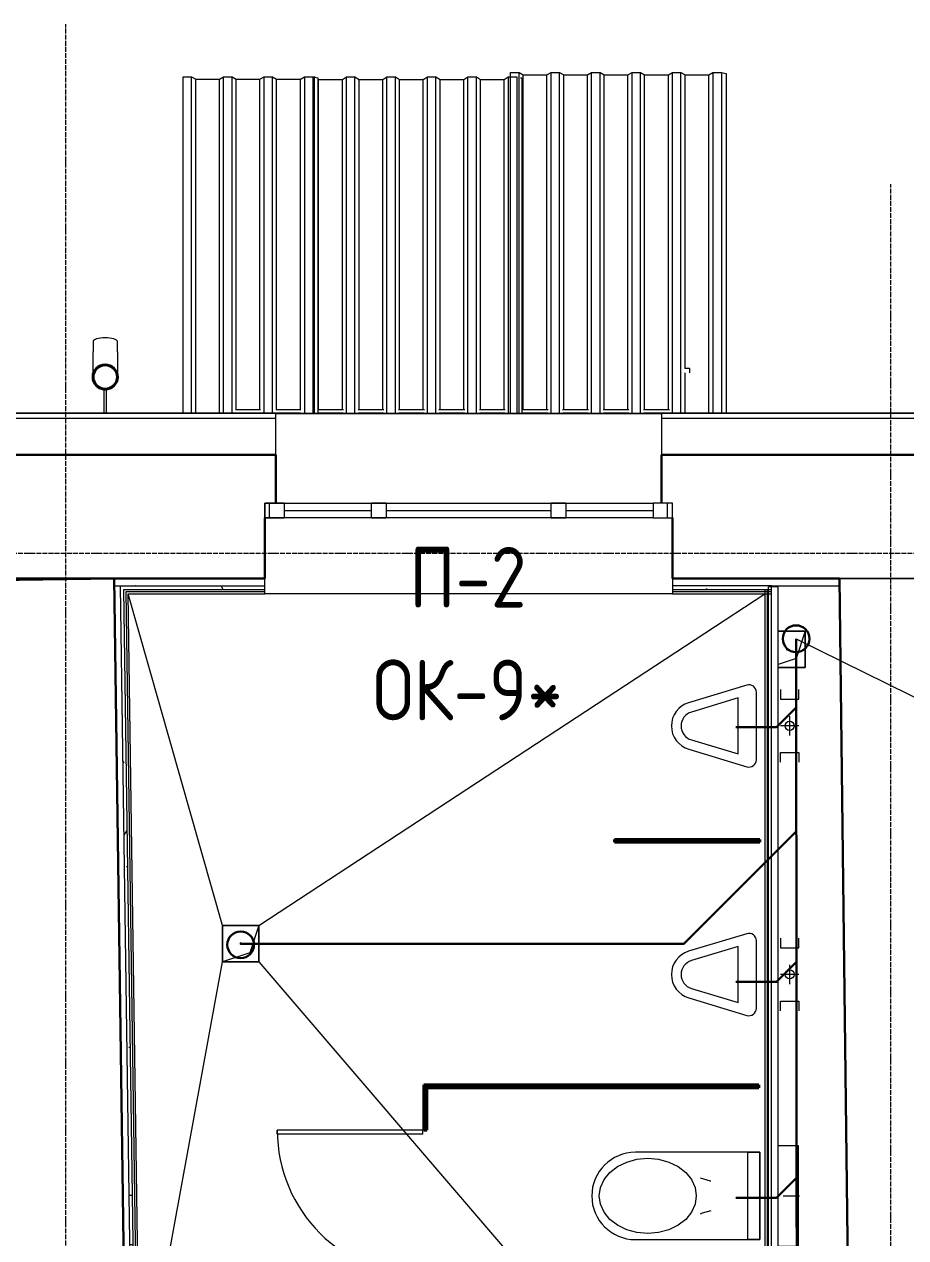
# Model space of a CAD drawing. Header units: millimetres. Extents: x -10178924 to 11692288, y -947381 to 58396.
# Drawn here: x 38278 to 41911, y -74444 to -69443 of the extents above; entities that cross this region are included whole.
import ezdxf
from ezdxf import colors
from ezdxf.entities.mleader import LeaderData, LeaderLine
from ezdxf.math import Vec2, Vec3

# ---------------------------------------------------------------- set-up
doc = ezdxf.new("R2010")
doc.units = ezdxf.units.MM
doc.linetypes.add('ADSK_Линия сетки', pattern=[25, 20, -2.5, 0, -2.5])
for name, color, linetype, lineweight in [('!К1', 32, 'Continuous', 30), ('_ Окна', 7, 'Continuous', 9), ('Выноски ВК', 7, 'Continuous', 0), ('Двери', 7, 'Continuous', 9), ('Двери открывание', 7, 'Continuous', 9), ('Марки окон', 7, 'Continuous', 20), ('Обобщенные модели', 7, 'Continuous', 18), ('Ограждение', 7, 'Continuous', 9), ('Окна', 7, 'Continuous', 9), ('Оси', 253, 'Continuous', 9), ('Перекрытие', 7, 'Continuous', 18), ('Сантехника', 7, 'Continuous', 18), ('Стены внутренние', 7, 'Continuous', 18), ('Стены наружные', 7, 'Continuous', 18), ('Стены несущие', 7, 'Continuous', 30), ('Стены отделка', 7, 'Continuous', 30), ('Стены штриховка', 7, 'Continuous', 9), ('ШТРИХОВКА', 252, 'Continuous', 15)]:
    doc.layers.add(name, color=color, linetype=linetype, lineweight=lineweight)
doc.styles.add('GOST Common_2', font='GOST_Common.ttf', dxfattribs={"width": 0.9, "height": 250})
doc.styles.add('PDF ISOCPEUR', font='isocpeur.ttf')
pattern_1 = [(0, (0, -66749.99), (406.4, 101.6), [33.528, -271.272, 33.528, -271.272, -1625.6]), (0, (0, -66749.99), (406.4, 101.6), [-609.6, 33.528, -576.072, 33.528, -271.272, -711.2]), (0, (0, -66749.99), (406.4, 101.6), [-1524, 33.528, -169.672, 33.528, -474.472]), (120, (152.4, -66699.19), (-291.18818, 301.15272), [33.528, -271.272, 33.528, -271.272, -1625.6]), (120, (152.4, -66699.19), (-291.18818, 301.15272), [-609.6, 33.528, -576.072, 33.528, -271.272, -711.2]), (120, (152.4, -66699.19), (-291.18818, 301.15272), [-1524, 33.528, -169.672, 33.528, -474.472]), (240, (203.2, -66495.99), (-115.21182, -402.75272), [33.528, -271.272, 33.528, -271.272, -1625.6]), (240, (203.2, -66495.99), (-115.21182, -402.75272), [-609.6, 33.528, -576.072, 33.528, -271.272, -711.2]), (240, (203.2, -66495.99), (-115.21182, -402.75272), [-1524, 33.528, -169.672, 33.528, -474.472])]

# ---------------------------------------------------------------- blocks, each defined once
blk = doc.blocks.new('оси')
at = {"layer": 'Оси', "linetype": 'ADSK_Линия сетки'}
for p, q in [((44950, -2540.7), (44950, 24580.2)), ((48350, -2196.5), (48350, 23921.3)), ((-3614.3, 22400), (62615.4, 22400))]:
    blk.add_line(p, q, dxfattribs=at)
blk = doc.blocks.new('131_Сантехническая перегородка_Дверь - СД-2-3905255-План 1-го этажа')
at = {"layer": 'Двери'}
for p, q in [((191, -8), (175, -8)), ((175, -8), (175, -608)), ((191, -8), (191, -608)), ((191, -608), (175, -608))]:
    blk.add_line(p, q, dxfattribs=at)
at = {"layer": 'Двери открывание'}
blk.add_arc((175, -8), 600, 270, 0, dxfattribs=at)
at = {"layer": 'Обобщенные модели', "lineweight": 40}
for p, q in [((175, 8), (0, 8)), ((0, 8), (0, -4)), ((175, -4), (175, 8)), ((775, 8), (775, -4)), ((0, -4), (175, -4))]:
    blk.add_line(p, q, dxfattribs=at)
blk.add_lwpolyline([(775, -4), (1029, -4), (1029, 8), (775, 8)], dxfattribs=at)
blk = doc.blocks.new('131_Сантехническая перегородка - СП-3 3-V14-План 1-го этажа')
at = {"layer": 'Обобщенные модели', "lineweight": 40}
for p, q in [((1380, 8), (0, 8)), ((0, 8), (0, -4)), ((1380, -4), (1380, 8)), ((0, -4), (1380, -4))]:
    blk.add_line(p, q, dxfattribs=at)
blk = doc.blocks.new('SND_Унитаз_Jika_Olymp_с_инсталяцией - Унитаз_ выпуск прямой_ установка на пол_693х360х360_ PN30_12_ ХВ резьба HP DN15_ К гл_ кон П DN100-716056-План 1-го этажа')
at = {"layer": 'Сантехника'}
for p, q in [((-180, 670.2), (-180, 157.1)), ((180, 157.1), (180, 670.2)), ((-180, 207.1), (180, 207.1)), ((-180, 157.1), (-180, 207.1)), ((180, 207.1), (180, 157.1)), ((-180, 157.1), (180, 157.1)), ((180, 157.1), (-180, 157.1)), ((-100, 157.1), (-100, 156.1)), ((-100, 156.1), (-80, 156.1)), ((-100, 156.1), (-80, 156.1)), ((-80, 156.1), (-80, 157.1)), ((-55, 157.1), (-55, 156.1)), ((-55, 156.1), (-53.1, 156.1)), ((-55, 156.1), (55, 156.1)), ((53.1, 156.1), (55, 156.1)), ((55, 156.1), (55, 157.1)), ((80, 157.1), (80, 156.1)), ((80, 156.1), (100, 156.1)), ((80, 156.1), (100, 156.1)), ((100, 156.1), (100, 157.1)), ((-208, 0), (-208, 82.1)), ((0, 61.7), (0, -6.3)), ((208, 82.1), (208, 0)), ((208, 0), (-208, 0))]:
    blk.add_line(p, q, dxfattribs=at)
at = {"layer": 'Сантехника', "flags": 128}
for points in [[(0, 419.6), (-34.5, 424.6), (-67.3, 439.4), (-96.6, 463.3), (-121.2, 494.9), (-139.7, 532.8), (-151.1, 575.1), (-155, 619.6), (-151.1, 664.1), (-139.7, 706.4), (-121.2, 744.3), (-96.6, 776), (-67.3, 799.8), (-34.5, 814.6), (0, 819.6)], [(0, 819.6), (34.5, 814.6), (67.3, 799.8), (96.6, 776), (121.2, 744.3), (139.7, 706.4), (151.1, 664.1), (155, 619.6), (151.1, 575.1), (139.7, 532.8), (121.2, 494.9), (96.6, 463.3), (67.3, 439.4), (34.5, 424.6), (0, 419.6)], [(-61.7, 359.3), (-71.7, 394.8), (-75, 403.4)], [(75, 403.4), (62.3, 362), (61.7, 359.3)]]:
    blk.add_lwpolyline(points, dxfattribs=at)
at = {"layer": 'Сантехника'}
blk.add_arc((0, 670.2), 180, 0, 180, dxfattribs=at)
blk = doc.blocks.new('131_Сантехническая перегородка - СП-5-3849142-План 1-го этажа')
at = {"layer": 'Обобщенные модели', "lineweight": 40}
for p, q in [((600, 8), (0, 8)), ((0, 8), (0, -4)), ((600, -4), (600, 8)), ((0, -4), (600, -4))]:
    blk.add_line(p, q, dxfattribs=at)
blk = doc.blocks.new('SND_2D_Писуар с инсталляцией - По умолчанию-621783-План 1-го этажа')
at = {"layer": 'Сантехника'}
for p, q in [((-95.8, 328.7), (-168.3, 88.8)), ((-57.5, 317.2), (-115.6, 125)), ((115.6, 125), (57.4, 317.4)), ((168.3, 88.7), (95.7, 328.9)), ((-115.6, 125), (115.6, 125)), ((-139.4, 50), (139.6, 50)), ((-149.4, -50), (-109.4, -50)), ((-109.4, -50), (-109.4, -125)), ((0.6, -125), (0.6, -50)), ((110.6, -50), (110.6, -125)), ((150.6, -50), (110.6, -50)), ((-39.4, -87.5), (40.6, -87.5)), ((-109.4, -125), (-149.4, -125)), ((110.6, -125), (150.6, -125))]:
    blk.add_line(p, q, dxfattribs=at)
blk.add_circle((0.6, -87.5), 18.9, dxfattribs=at)
for centre, radius, start, end in [((0, 300), 100, 16.8118, 163.3196), ((0, 300), 60, 16.8118, 163.3578), ((-139.6, 80), 30, 162.9999, 270.4256), ((139.6, 80), 30, 270, 16.8118)]:
    blk.add_arc(centre, radius, start, end, dxfattribs=at)
blk = doc.blocks.new('Водосток - Тип 1 _карниз больше 490мм_-5181640-План 1-го этажа')
at = {"layer": 'Обобщенные модели', "lineweight": 9}
h = blk.add_hatch(dxfattribs=at)
h.set_pattern_fill('FP_17', color=256, style=0, pattern_type=2)
h.set_pattern_definition([(45, (-38486.85, -20811.32), (-106.066, 106.066), [])])
h.paths.add_polyline_path([(125, 110), (148.1, 116.1), (164.1, 128.8), (173.7, 150.5), (173.7, 171.1), (164.1, 191.2), (144.7, 205.5), (125, 210), (102.3, 204.3), (85.9, 191.2), (76.3, 171.1), (77.4, 146.5), (85.9, 128.8), (103.3, 115), (117.5, 111.7)])
at = {"layer": 'Обобщенные модели'}
for p, q in [((75, 306.2), (75, 263.6)), ((175, 263.6), (175, 306.2)), ((120, 109.1), (120, 10)), ((130, 10), (130, 109.1))]:
    blk.add_line(p, q, dxfattribs=at)
at = {"layer": 'Обобщенные модели', "flags": 128}
for points in [[(75, 173), (75, 174.3), (75, 177), (75, 179.8), (75, 182.9), (75, 186.2), (75, 189.7), (75, 193.4), (75, 197.2), (75, 201.3), (75, 205.5), (75, 209.9), (75, 214.4), (75, 219.1), (75, 224), (75, 229), (75, 234.1), (75, 239.3), (75, 244.6), (75, 250.1), (75, 255.6), (75, 261.3), (75, 263.6)], [(175, 263.6), (175, 258), (175, 252.4), (175, 246.9), (175, 241.5), (175, 236.2), (175, 231.1), (175, 226), (175, 221.1), (175, 216.4), (175, 211.8), (175, 207.3), (175, 203), (175, 198.9), (175, 194.9), (175, 191.2), (175, 187.6), (175, 184.3), (175, 181.1), (175, 178.1), (175, 175.4), (175, 173)]]:
    blk.add_lwpolyline(points, dxfattribs=at)
at = {"layer": 'Обобщенные модели'}
for start, end in [(90, 270), (270, 90)]:
    blk.add_arc((125, 160), 52, start, end, dxfattribs=at)
at = {"layer": 'Обобщенные модели', "lineweight": 40}
for start, end in [(90, 270), (270, 90)]:
    blk.add_arc((125, 160), 50, start, end, dxfattribs=at)
at = {"layer": 'Обобщенные модели'}
for start_param, end_param in [(4.712389, 6.283185), (3.141593, 4.712389)]:
    blk.add_ellipse((125, 306.2), major_axis=(-50, 0), ratio=0.309017, start_param=start_param, end_param=end_param, dxfattribs=at)
blk = doc.blocks.new('GM_Отверстие прямоугольное _в плите_ - Отверстие-V21-План 1-го этажа')
at = {"layer": 'Обобщенные модели'}
for p, q in [((-75, -75), (-75, 75)), ((-75, 75), (36.4, 75)), ((36.4, 75), (-75, 75)), ((-75, 75), (-75, -75)), ((-37.5, 37.5), (36.4, 62.1)), ((-75, -75), (-37.5, 37.5)), ((36.4, -75), (-75, -75)), ((-75, -75), (36.4, -75))]:
    blk.add_line(p, q, dxfattribs=at)
for start, end in [(360, 180), (180, 360), (60, 165), (300, 360), (195, 270)]:
    blk.add_arc((0, 0), 2.5, start, end, dxfattribs=at)
blk = doc.blocks.new('GM_Отверстие прямоугольное _в плите_ - Отверстие-1400855-План 1-го этажа')
at = {"layer": 'Обобщенные модели'}
for p, q in [((-75, -75), (-75, 75)), ((-75, 75), (75, 75)), ((75, 75), (-75, 75)), ((-75, 75), (-75, -75)), ((-37.5, 37.5), (75, 75)), ((75, 75), (75, -75)), ((75, -75), (75, 75)), ((-75, -75), (-37.5, 37.5)), ((75, -75), (-75, -75)), ((-75, -75), (75, -75))]:
    blk.add_line(p, q, dxfattribs=at)
for start, end in [(360, 180), (180, 360), (60, 165), (300, 360), (195, 270)]:
    blk.add_arc((0, 0), 2.5, start, end, dxfattribs=at)
blk = doc.blocks.new('Roof Cladding - 833x50mm-3052802-План 1-го этажа')
at = {"layer": 'Обобщенные модели'}
for p, q in [((40282.6, 22227.1), (40317.6, 22227.1)), ((40282.6, 20821.3), (40282.6, 22227.1)), ((40317.6, 22227.1), (40334.6, 22217.1)), ((40317.6, 20821.3), (40317.6, 22227.1)), ((40334.6, 22217.1), (40432.3, 22217.1)), ((40334.6, 20837.8), (40334.6, 22217.1)), ((40432.3, 22217.1), (40449.3, 22227.1)), ((40432.3, 20837.8), (40432.3, 22217.1)), ((40449.3, 22227.1), (40484.3, 22227.1)), ((40449.3, 20821.3), (40449.3, 22227.1)), ((40484.3, 22227.1), (40501.3, 22217.1)), ((40484.3, 20821.3), (40484.3, 22227.1)), ((40501.3, 22217.1), (40599, 22217.1)), ((40501.3, 20837.8), (40501.3, 22217.1)), ((40599, 22217.1), (40616, 22227.1)), ((40599, 20837.8), (40599, 22217.1)), ((40616, 22227.1), (40651, 22227.1)), ((40616, 20821.3), (40616, 22227.1)), ((40651, 22227.1), (40668, 22217.1)), ((40651, 20821.3), (40651, 22227.1)), ((40668, 22217.1), (40765.7, 22217.1)), ((40668, 20837.8), (40668, 22217.1)), ((40765.7, 22217.1), (40782.7, 22227.1)), ((40765.7, 20837.8), (40765.7, 22217.1)), ((40782.7, 22227.1), (40817.7, 22227.1)), ((40782.7, 20821.3), (40782.7, 22227.1)), ((40817.7, 22227.1), (40834.7, 22217.1)), ((40817.7, 20821.3), (40817.7, 22227.1)), ((40834.7, 22217.1), (40932.4, 22217.1)), ((40834.7, 20837.8), (40834.7, 22217.1)), ((40932.4, 22217.1), (40949.4, 22227.1)), ((40932.4, 20837.8), (40932.4, 22217.1)), ((40949.4, 22227.1), (40984.4, 22227.1)), ((40949.4, 20821.3), (40949.4, 22227.1)), ((40984.4, 22227.1), (41001.4, 22217.1)), ((40984.4, 20821.3), (40984.4, 22227.1)), ((41001.4, 22217.1), (41099.1, 22217.1)), ((41001.4, 21006.3), (41001.4, 22217.1)), ((41099.1, 22217.1), (41116.1, 22227.1)), ((41099.1, 20821.3), (41099.1, 22217.1)), ((41116.1, 22227.1), (41151.1, 22227.1)), ((41116.1, 22227.1), (41116.1, 20821.3)), ((41151.1, 22227.1), (41171.1, 22223)), ((41151.1, 22227.1), (41151.1, 20821.3)), ((41171.1, 22223), (41171.1, 20821.3)), ((41001.4, 20821.3), (41001.4, 20988.6))]:
    blk.add_line(p, q, dxfattribs=at)
blk = doc.blocks.new('Roof Cladding - 833x50mm-V29-План 1-го этажа')
at = {"layer": 'Обобщенные модели'}
for p, q in [((39470.2, 22208.1), (39474.5, 22208.1)), ((39474.5, 22208.1), (39476.8, 22206.7)), ((39474.5, 20821.3), (39474.5, 22208.1)), ((39589.2, 22198), (39606.2, 22208.1)), ((39606.2, 22208.1), (39641.2, 22208.1)), ((39606.2, 20821.3), (39606.2, 22208.1)), ((39641.2, 22208.1), (39658.2, 22198)), ((39641.2, 20821.3), (39641.2, 22208.1)), ((39755.9, 22198), (39772.9, 22208.1)), ((39772.9, 22208.1), (39807.9, 22208.1)), ((39772.9, 20821.3), (39772.9, 22208.1)), ((39807.9, 22208.1), (39824.9, 22198)), ((39807.9, 20821.3), (39807.9, 22208.1)), ((39922.6, 22198), (39939.6, 22208.1)), ((39939.6, 22208.1), (39974.6, 22208.1)), ((39939.6, 20821.3), (39939.6, 22208.1)), ((39974.6, 22208.1), (39991.6, 22198)), ((39974.6, 20821.3), (39974.6, 22208.1)), ((40089.3, 22198), (40106.3, 22208.1)), ((40106.3, 22208.1), (40141.3, 22208.1)), ((40106.3, 20821.3), (40106.3, 22208.1)), ((40141.3, 22208.1), (40158.3, 22198)), ((40141.3, 20821.3), (40141.3, 22208.1)), ((40256, 22198), (40273, 22208.1)), ((40273, 22208.1), (40308, 22208.1)), ((40273, 22208.1), (40273, 20821.3)), ((40308, 22208.1), (40308, 20821.3)), ((39488, 22200.1), (39491.5, 22198)), ((39491.5, 22198), (39589.2, 22198)), ((39491.5, 20837.8), (39491.5, 22198)), ((39589.2, 20837.8), (39589.2, 22198)), ((39658.2, 22198), (39755.9, 22198)), ((39658.2, 20837.8), (39658.2, 22198)), ((39755.9, 20837.8), (39755.9, 22198)), ((39824.9, 22198), (39922.6, 22198)), ((39824.9, 20837.8), (39824.9, 22198)), ((39922.6, 20837.8), (39922.6, 22198)), ((39991.6, 22198), (40089.3, 22198)), ((39991.6, 20837.8), (39991.6, 22198)), ((40089.3, 20837.8), (40089.3, 22198)), ((40158.3, 22198), (40256, 22198)), ((40158.3, 20837.8), (40158.3, 22198)), ((40256, 20837.8), (40256, 22198)), ((40322.8, 22205), (40328, 22203.9)), ((40328, 22203.9), (40328, 20821.3))]:
    blk.add_line(p, q, dxfattribs=at)
blk = doc.blocks.new('Roof Cladding - 333x50mm-3052987-План 1-го этажа')
at = {"layer": 'Обобщенные модели'}
for p, q in [((38932.9, 22208.6), (38967.9, 22208.6)), ((38932.9, 20821.3), (38932.9, 22208.6)), ((38967.9, 22208.6), (38984.9, 22198.5)), ((38967.9, 20821.3), (38967.9, 22208.6)), ((39082.6, 22198.5), (39099.6, 22208.6)), ((39099.6, 22208.6), (39134.6, 22208.6)), ((39099.6, 20821.3), (39099.6, 22208.6)), ((39134.6, 22208.6), (39151.6, 22198.5)), ((39134.6, 20821.3), (39134.6, 22208.6)), ((39249.3, 22198.5), (39266.3, 22208.6)), ((39266.3, 22208.6), (39301.3, 22208.6)), ((39266.3, 20821.3), (39266.3, 22208.6)), ((39301.3, 22208.6), (39318.3, 22198.5)), ((39301.3, 20821.1), (39301.3, 22208.6)), ((39416, 22198.5), (39433, 22208.6)), ((39433, 22208.6), (39468, 22208.6)), ((39433, 22208.6), (39433, 20821.3)), ((39468, 22208.6), (39473.9, 22207.3)), ((39468, 22208.6), (39468, 20821.3)), ((39474.5, 22207.2), (39488, 22204.4)), ((38984.9, 22198.5), (39082.6, 22198.5)), ((38984.9, 20821.3), (38984.9, 22198.5)), ((39082.6, 20821.3), (39082.6, 22198.5)), ((39151.6, 22198.5), (39249.3, 22198.5)), ((39151.6, 20837.8), (39151.6, 22198.5)), ((39249.3, 20837.8), (39249.3, 22198.5)), ((39318.3, 22198.5), (39416, 22198.5)), ((39318.3, 20837.8), (39318.3, 22198.5)), ((39416, 20837.8), (39416, 22198.5)), ((39488, 22204.4), (39488, 20821.3))]:
    blk.add_line(p, q, dxfattribs=at)
blk = doc.blocks.new('окно трехпол с фрамугой - 1640-2240_h___нов_ ок-9_-2139420-План 1-го этажа')
at = {"layer": '_ Окна', "lineweight": 18}
for p, q in [((-840, -5), (-840, 55)), ((-840, 55), (-760, 55)), ((-760, 55), (-760, -5)), ((-400, -5), (-400, 55)), ((-400, 55), (-340, 55)), ((-340, 55), (-340, -5)), ((340, -5), (340, 55)), ((340, 55), (400, 55)), ((400, 55), (400, -5)), ((760, 55), (760, -5)), ((840, 55), (760, 55)), ((840, -5), (840, 55)), ((-760, -5), (-840, -5)), ((-340, -5), (-400, -5)), ((400, -5), (340, -5)), ((760, -5), (840, -5))]:
    blk.add_line(p, q, dxfattribs=at)
at = {"layer": '_ Окна'}
for p, q in [((-820, -5), (-820, 55)), ((820, -5), (820, 55)), ((-760, 25), (-400, 25)), ((-340, 25), (340, 25)), ((400, 25), (760, 25))]:
    blk.add_line(p, q, dxfattribs=at)
at = {"layer": 'Окна'}
for p, q in [((-840, 55), (-840, -5)), ((-760, 55), (-840, 55)), ((-760, 55), (-400, 55)), ((-340, 55), (-400, 55)), ((-340, 55), (340, 55)), ((400, 55), (340, 55)), ((400, 55), (760, 55)), ((840, 55), (760, 55)), ((840, -5), (840, 55)), ((-840, -5), (-760, -5)), ((-400, -5), (-760, -5)), ((-400, -5), (-340, -5)), ((340, -5), (-340, -5)), ((340, -5), (400, -5)), ((760, -5), (400, -5)), ((760, -5), (840, -5))]:
    blk.add_line(p, q, dxfattribs=at)
blk = doc.blocks.new('Ограждение 11 - Ограждение 1-4503552-План 1-го этажа')
at = {"layer": 'Ограждение'}
for p, q in [((41021.3, 21006.3), (41000.1, 21006.3)), ((41021.3, 20988.6), (41021.3, 21006.3)), ((39149.2, 20837.8), (39251.7, 20837.8)), ((39250.5, 20821.8), (39150.4, 20821.8)), ((39315.9, 20837.8), (39418.4, 20837.8)), ((39417.2, 20821.8), (39317.1, 20821.8)), ((39488, 20837.8), (39593.6, 20837.8)), ((39592.5, 20821.8), (39488, 20821.8)), ((39653.8, 20837.8), (39760.3, 20837.8)), ((39759.2, 20821.8), (39654.9, 20821.8)), ((39820.5, 20837.8), (39927, 20837.8)), ((39925.9, 20821.8), (39821.6, 20821.8)), ((39987.2, 20837.8), (40093.7, 20837.8)), ((40092.6, 20821.8), (39988.3, 20821.8)), ((40153.9, 20837.8), (40260.4, 20837.8)), ((40259.3, 20821.8), (40155, 20821.8)), ((40330.2, 20837.8), (40436.7, 20837.8)), ((40435.6, 20821.8), (40331.3, 20821.8)), ((40496.9, 20837.8), (40603.4, 20837.8)), ((40602.3, 20821.8), (40498, 20821.8)), ((40663.6, 20837.8), (40770.1, 20837.8)), ((40769, 20821.8), (40664.7, 20821.8)), ((40830.3, 20837.8), (40936.8, 20837.8)), ((40935.7, 20821.8), (40831.4, 20821.8))]:
    blk.add_line(p, q, dxfattribs=at)
blk = doc.blocks.new('1 этаж')
at = {"layer": 'Стены внутренние', "lineweight": 9}
h = blk.add_hatch(dxfattribs=at)
h.set_pattern_fill('FP_12', color=256, style=0, pattern_type=2)
h.set_pattern_definition(pattern_1)
h.paths.add_polyline_path([(38780.7, -54063.1), (38795.7, -54062.9), (38688.9, -46655.2), (38673.9, -46655.4), (38776.1, -53745.5)])
h = blk.add_hatch(dxfattribs=at)
h.set_pattern_fill('FP_12', color=256, style=0, pattern_type=2)
h.set_pattern_definition(pattern_1)
h.paths.add_polyline_path([(41339, -46653.7), (41345, -46653.2), (41345, -46643.7), (41358, -46643.7), (41358, -46638.7), (40950.5, -46638.7), (40950.5, -46653.7), (41330, -46653.7)])
h.paths.add_polyline_path([(38804.7, -46653.7), (39269.5, -46653.7), (39269.5, -46638.7), (38690.4, -46638.7), (38690.4, -46653.7), (38795.7, -46653.7)])
at = {"layer": 'Перекрытие'}
for p, q in [((39095, -48038.7), (38707.1, -46671.7)), ((39245, -48038.7), (41330, -46671.7)), ((38755.8, -50049.5), (39095, -48188.7)), ((39245, -48188.7), (40503.8, -49658.1))]:
    blk.add_line(p, q, dxfattribs=at)
at = {"layer": 'Стены внутренние'}
blk.add_line((40949.5, -46671.7), (39269.5, -46671.7), dxfattribs=at)
at = {"layer": 'Стены наружные'}
for p, q in [((39314.5, -45927.7), (39314.5, -45928.7)), ((39314.5, -45927.7), (40904.5, -45927.7)), ((39314.5, -45928.7), (40904.5, -45928.7)), ((40904.5, -45927.7), (40904.5, -45928.7))]:
    blk.add_line(p, q, dxfattribs=at)
at = {"layer": 'Стены несущие'}
for p, q in [((39314.5, -46098.7), (36788.1, -46098.7)), ((39314.5, -46098.7), (39314.5, -46298.7)), ((40904.5, -46098.7), (42904.3, -46098.7)), ((40904.5, -46098.7), (40904.5, -46298.7)), ((39269.5, -46608.7), (39269.5, -46358.7)), ((40949.5, -46358.7), (40949.5, -46608.7)), ((39269.5, -46608.7), (38065, -46608.7)), ((38648.2, -46608.7), (38078.2, -46617)), ((38756.2, -54099.3), (38648.2, -46608.7)), ((40949.5, -46608.7), (41637.9, -46608.7)), ((41637.9, -46608.7), (41711.5, -52769.9))]:
    blk.add_line(p, q, dxfattribs=at)
at = {"layer": 'Стены отделка', "lineweight": 9}
for p, q in [((39314.5, -45927.7), (37814.2, -45927.7)), ((39314.5, -45928.7), (37814.2, -45928.7)), ((39314.5, -46098.7), (39314.5, -45928.7)), ((42904.3, -45927.7), (40904.5, -45927.7)), ((42904.3, -45928.7), (40904.5, -45928.7)), ((40904.5, -45928.7), (40904.5, -46098.7)), ((40904.5, -45948.7), (40905.5, -45948.7)), ((39269.5, -46671.7), (39269.5, -46608.7)), ((40949.5, -46608.7), (40949.5, -46608.7)), ((40949.5, -46608.7), (40949.5, -46671.7)), ((38648.2, -46638.7), (38690.4, -46638.7)), ((38673.6, -46638.7), (38780.7, -54063.1)), ((40950.5, -46638.7), (40949.5, -46638.7)), ((41330, -46653.7), (41330, -50727.1)), ((41385, -46643.7), (41345, -46643.7)), ((41345, -50727.1), (41345, -46643.7)), ((41358, -46638.7), (41637.9, -46638.7)), ((41358, -46671.7), (41358, -46638.7)), ((41385, -50727.1), (41385, -46643.7)), ((38707.1, -46671.7), (39269.5, -46671.7)), ((38813.7, -54062.6), (38707.1, -46671.7)), ((40949.5, -46671.7), (41358, -46671.7))]:
    blk.add_line(p, q, dxfattribs=at)
at = {"layer": 'Стены штриховка'}
for p, q in [((37814.5, -45948.7), (39314.5, -45948.7)), ((40905.5, -45948.7), (42904.3, -45948.7)), ((42018, -46608.7), (41637.9, -46608.7)), ((41637.9, -46608.7), (42018, -46608.7)), ((38688.8, -46653.7), (39269.5, -46653.7)), ((38795.7, -54062.9), (38688.8, -46653.7)), ((38690.4, -46638.7), (39269.5, -46638.7)), ((40949.5, -46653.7), (41358, -46653.7)), ((41358, -46638.7), (40950.5, -46638.7)), ((41339, -46653.7), (41339, -50727.1)), ((38698, -46662.7), (39269.5, -46662.7)), ((38804.7, -54062.7), (38698, -46662.7)), ((40949.5, -46662.7), (41358, -46662.7)), ((41358, -50727.1), (41358, -46671.7))]:
    blk.add_line(p, q, dxfattribs=at)
blk.add_blockref('оси', (-6500.4, -68905))
at = {"layer": 'Обобщенные модели'}
for name, p in [('Roof Cladding - 333x50mm-3052987-План 1-го этажа', (0, -66750)), ('Roof Cladding - 833x50mm-V29-План 1-го этажа', (0, -66750)), ('Roof Cladding - 833x50mm-3052802-План 1-го этажа', (0, -66750)), ('Водосток - Тип 1 _карниз больше 490мм_-5181640-План 1-го этажа', (38486.9, -45938.7))]:
    blk.add_blockref(name, p, dxfattribs=at)
for name, p, rotation in [('GM_Отверстие прямоугольное _в плите_ - Отверстие-V21-План 1-го этажа', (41421.4, -46900.9), 180), ('131_Сантехническая перегородка - СП-5-3849142-План 1-го этажа', (41310, -47688.1), 180), ('GM_Отверстие прямоугольное _в плите_ - Отверстие-1400855-План 1-го этажа', (39170, -48113.7), 180), ('131_Сантехническая перегородка_Дверь - СД-2-3905255-План 1-го этажа', (39929, -48708.1), 270), ('131_Сантехническая перегородка - СП-3 3-V14-План 1-го этажа', (41305, -48700.1), 180)]:
    blk.add_blockref(name, p, dxfattribs=dict(at, rotation=rotation))
at = {"layer": 'Ограждение'}
blk.add_blockref('Ограждение 11 - Ограждение 1-4503552-План 1-го этажа', (0, -66750), dxfattribs=at)
at = {"layer": 'Окна'}
blk.add_blockref('окно трехпол с фрамугой - 1640-2240_h___нов_ ок-9_-2139420-План 1-го этажа', (40109.5, -46353.7), dxfattribs=at)
at = {"layer": 'Сантехника', "rotation": 90}
for name, p in [('SND_2D_Писуар с инсталляцией - По умолчанию-621783-План 1-го этажа', (41345, -47216.7)), ('SND_2D_Писуар с инсталляцией - По умолчанию-621783-План 1-го этажа', (41345, -48241.3)), ('SND_Унитаз_Jika_Olymp_с_инсталяцией - Унитаз_ выпуск прямой_ установка на пол_693х360х360_ PN30_12_ ХВ резьба HP DN15_ К гл_ кон П DN100-716056-План 1-го этажа', (41467.1, -49153.7))]:
    blk.add_blockref(name, p, dxfattribs=at)
at = {"layer": 'Марки окон', "lineweight": 9, "char_height": 250, "attachment_point": 5, "line_spacing_factor": 1.022766, "style": 'GOST Common_2'}
for s, insert, width in [('\\pxqc,t1.8,3.6,5.4,7.2,9,10.8,12.6,14.4,16.2,18,19.8,21.6,23.4,25.2,27,28.8,30.6,32.4,34.2,36,37.8,39.6,41.4,43.2,45,46.8,48.6,50.4,52.2,54,55.8,57.6;{П-2}', (40106.3, -46604), 505.8), ('\\pxqc,t1.8,3.6,5.4,7.2,9,10.8,12.6,14.4,16.2,18,19.8,21.6,23.4,25.2,27,28.8,30.6,32.4,34.2,36,37.8,39.6,41.4,43.2,45,46.8,48.6,50.4,52.2,54,55.8,57.6;{ОК-9*}', (40105.9, -47068.6), 839.7)]:
    blk.add_mtext(s, dxfattribs=dict(at, insert=insert, width=width))
blk = doc.blocks.new('_None')

msp = doc.modelspace()

# ---------------------------------------------------------------- linework, layer by layer
at = {"layer": '!К1'}
for points in [[(41458.8, -71975.2), (41461.9, -75212.8), (41364.3, -75310.4), (41203.8, -75310.4)], [(41461.9, -72256.1), (41378.3, -72339.6), (41210.1, -72339.6)], [(39172.4, -73232.3), (40996.5, -73232.3), (41459.5, -72769.3)], [(41461.9, -73306.1), (41378.3, -73389.6), (41210.1, -73389.6)], [(41461.9, -74195.9), (41378.3, -74279.4), (41210.1, -74279.4)]]:
    msp.add_lwpolyline(points, dxfattribs=at)
for centre in [(41458.8, -71975.2), (39170, -73236.6)]:
    msp.add_circle(centre, 55, dxfattribs=at)

# ---------------------------------------------------------------- block references
at = {"layer": 'ШТРИХОВКА'}
msp.add_blockref('1 этаж', (0, -25118), dxfattribs=at)

# ---------------------------------------------------------------- leaders
at = {"layer": 'Выноски ВК', "ltscale": 50}
ml = msp.add_multileader_mtext('Standard', dxfattribs=at)
ml.set_content('Стояк К1-11 ^J%%C110', color=256, style='PDF ISOCPEUR')
ml.set_leader_properties(color=256, linetype='ByLayer', lineweight=-1)
ml.set_arrow_properties(name='NONE')
ml.build(insert=Vec2(0, 0))
ml.multileader.update_dxf_attribs({"text_left_attachment_type": 6, "text_right_attachment_type": 6, "dogleg_length": 100, "arrow_head_size": 300})
ctx = ml.context
ctx.base_point, ctx.char_height, ctx.arrow_head_size, ctx.landing_gap_size, ctx.plane_origin = Vec3(44066.5, -73214.2), 200, 300, 0, Vec3(34214.4, -68263)
ctx.left_attachment, ctx.right_attachment = 6, 6
notes = []
notes.append((ctx, [(0, (1, 1, 0), (43966.5, -73214.2), (1, 0), 100, [(1, [(41458.8, -71975.2)], 0, [])])]))
ctx.mtext.insert, ctx.mtext.flow_direction = Vec3(44066.5, -72974.2), 5
for ctx, leaders in notes:
    for number, flags, end, landing, length, lines in leaders:
        leader = LeaderData()
        leader.index, (leader.has_last_leader_line, leader.has_dogleg_vector, leader.attachment_direction) = number, flags
        leader.last_leader_point, leader.dogleg_vector, leader.dogleg_length = Vec3(end), Vec3(landing), length
        for number, points, colour, breaks in lines:
            line = LeaderLine()
            line.index, line.vertices, line.color, line.breaks = number, Vec3.list(points), colors.encode_raw_color(colour), breaks
            leader.lines.append(line)
        ctx.leaders.append(leader)

doc.saveas('drawing.dxf')
